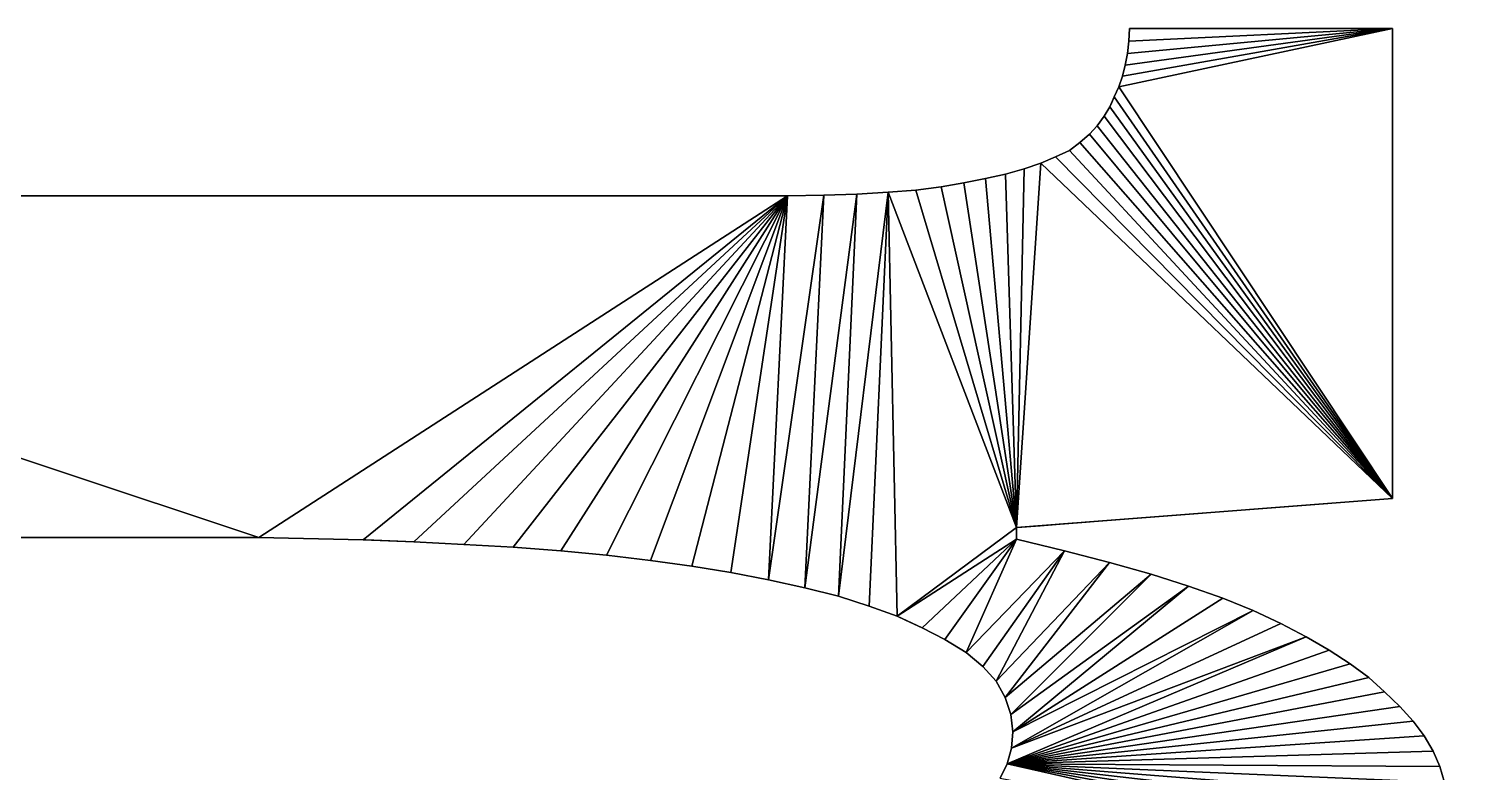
# Model space of a CAD drawing. Header units: inches. Extents: x 62 to 1153, y 3 to 780.
# Drawn here: x 390.467 to 393.182, y 202.31 to 203.72 of the extents above; entities that cross this region are included whole.
import ezdxf

# ---------------------------------------------------------------- set-up
doc = ezdxf.new("R2010")
doc.units = ezdxf.units.IN
doc.header["$MEASUREMENT"] = 0
doc.layers.add('ConstLine', color=6, linetype='Continuous')

msp = doc.modelspace()

# ---------------------------------------------------------------- linework, layer by layer
at = {"layer": 'ConstLine'}
for points in [[(392.5359, 203.6096, 5), (393.0549, 203.7196, 5), (392.5429, 203.6296, 5)], [(393.0549, 203.7196, 5), (392.5359, 203.6096, 5), (393.0549, 202.8286, 5)], [(392.5479, 203.6506, 5), (392.5429, 203.6296, 5), (393.0549, 203.7196, 5)], [(392.5519, 203.6726, 5), (392.5479, 203.6506, 5), (393.0549, 203.7196, 5)], [(392.5519, 203.6726, 5), (393.0549, 203.7196, 5), (392.5549, 203.6956, 5)], [(392.5559, 203.7196, 5), (392.5549, 203.6956, 5), (393.0549, 203.7196, 5)], [(392.5559, 203.7196, 4), (392.5549, 203.6956, 4), (392.5549, 203.6956, 5)], [(392.5559, 203.7196, 4), (392.5549, 203.6956, 5), (392.5559, 203.7196, 5)], [(393.0549, 203.7196, 4), (392.5559, 203.7196, 4), (392.5559, 203.7196, 5)], [(393.0549, 203.7196, 4), (392.5559, 203.7196, 5), (393.0549, 203.7196, 5)], [(393.0549, 202.8286, 4), (393.0549, 203.7196, 4), (393.0549, 202.8286, 5)], [(393.0549, 203.7196, 5), (393.0549, 202.8286, 5), (393.0549, 203.7196, 4)], [(392.5519, 203.6726, 4), (392.5479, 203.6506, 4), (392.5479, 203.6506, 5)], [(392.5519, 203.6726, 4), (392.5479, 203.6506, 5), (392.5519, 203.6726, 5)], [(392.5549, 203.6956, 4), (392.5519, 203.6726, 4), (392.5519, 203.6726, 5)], [(392.5549, 203.6956, 4), (392.5519, 203.6726, 5), (392.5549, 203.6956, 5)], [(392.5479, 203.6506, 4), (392.5429, 203.6296, 4), (392.5429, 203.6296, 5)], [(392.5479, 203.6506, 4), (392.5429, 203.6296, 5), (392.5479, 203.6506, 5)], [(392.5429, 203.6296, 4), (392.5359, 203.6096, 4), (392.5359, 203.6096, 5)], [(392.5429, 203.6296, 4), (392.5359, 203.6096, 5), (392.5429, 203.6296, 5)], [(392.5189, 203.5716, 5), (393.0549, 202.8286, 5), (392.5269, 203.5906, 5)], [(392.521, 203.5766, 4), (392.5189, 203.5716, 5), (392.5269, 203.5906, 5)], [(392.5269, 203.5906, 4), (392.521, 203.5766, 4), (392.5269, 203.5906, 5)], [(392.5269, 203.5906, 5), (393.0549, 202.8286, 5), (392.5359, 203.6096, 5)], [(392.5359, 203.6096, 4), (392.5269, 203.5906, 4), (392.5269, 203.5906, 5)], [(392.5359, 203.6096, 4), (392.5269, 203.5906, 5), (392.5359, 203.6096, 5)], [(392.5079, 203.5536, 5), (393.0549, 202.8286, 5), (392.5189, 203.5716, 5)], [(392.5189, 203.5716, 4), (392.5079, 203.5536, 4), (392.5079, 203.5536, 5)], [(392.5189, 203.5716, 4), (392.5079, 203.5536, 5), (392.5189, 203.5716, 5)], [(392.521, 203.5766, 4), (392.5189, 203.5716, 4), (392.5189, 203.5716, 5)], [(392.4799, 203.5196, 5), (393.0549, 202.8286, 5), (392.4949, 203.5356, 5)], [(392.4949, 203.5356, 4), (392.4799, 203.5196, 4), (392.4799, 203.5196, 5)], [(392.4949, 203.5356, 4), (392.4799, 203.5196, 5), (392.4949, 203.5356, 5)], [(392.4949, 203.5356, 5), (393.0549, 202.8286, 5), (392.5079, 203.5536, 5)], [(392.5079, 203.5536, 4), (392.4949, 203.5356, 4), (392.4949, 203.5356, 5)], [(392.5079, 203.5536, 4), (392.4949, 203.5356, 5), (392.5079, 203.5536, 5)], [(392.4799, 203.5196, 5), (392.4619, 203.5036, 5), (393.0549, 202.8286, 5)], [(392.4799, 203.5196, 4), (392.4619, 203.5036, 4), (392.4619, 203.5036, 5)], [(392.4799, 203.5196, 4), (392.4619, 203.5036, 5), (392.4799, 203.5196, 5)], [(392.4419, 203.4886, 5), (392.4159, 203.4766, 5), (393.0549, 202.8286, 5)], [(392.4419, 203.4886, 4), (392.4159, 203.4766, 4), (392.4159, 203.4766, 5)], [(392.4419, 203.4886, 4), (392.4159, 203.4766, 5), (392.4419, 203.4886, 5)], [(392.4619, 203.5036, 5), (392.4419, 203.4886, 5), (393.0549, 202.8286, 5)], [(392.4619, 203.5036, 4), (392.4419, 203.4886, 4), (392.4419, 203.4886, 5)], [(392.4619, 203.5036, 4), (392.4419, 203.4886, 5), (392.4619, 203.5036, 5)], [(392.3209, 203.4436, 5), (392.3419, 202.7736, 5), (392.3559, 203.4536, 5)], [(392.3559, 203.4536, 4), (392.3209, 203.4436, 4), (392.3209, 203.4436, 5)], [(392.3559, 203.4536, 4), (392.3209, 203.4436, 5), (392.3559, 203.4536, 5)], [(392.3559, 203.4536, 5), (392.3419, 202.7736, 5), (392.3879, 203.4646, 5)], [(393.0549, 202.8286, 5), (392.3879, 203.4646, 5), (392.3419, 202.7736, 5)], [(392.3879, 203.4646, 4), (392.3559, 203.4536, 4), (392.3559, 203.4536, 5)], [(392.3879, 203.4646, 4), (392.3559, 203.4536, 5), (392.3879, 203.4646, 5)], [(392.4159, 203.4766, 5), (392.3879, 203.4646, 5), (393.0549, 202.8286, 5)], [(392.4159, 203.4766, 4), (392.3879, 203.4646, 4), (392.3879, 203.4646, 5)], [(392.4159, 203.4766, 4), (392.3879, 203.4646, 5), (392.4159, 203.4766, 5)], [(392.1989, 203.4196, 5), (392.3419, 202.7736, 5), (392.2419, 203.4276, 5)], [(392.2419, 203.4276, 4), (392.1989, 203.4196, 4), (392.1989, 203.4196, 5)], [(392.2419, 203.4276, 4), (392.1989, 203.4196, 5), (392.2419, 203.4276, 5)], [(392.2419, 203.4276, 5), (392.3419, 202.7736, 5), (392.2829, 203.4356, 5)], [(392.2829, 203.4356, 4), (392.2419, 203.4276, 4), (392.2419, 203.4276, 5)], [(392.2829, 203.4356, 4), (392.2419, 203.4276, 5), (392.2829, 203.4356, 5)], [(392.2829, 203.4356, 5), (392.3419, 202.7736, 5), (392.3209, 203.4436, 5)], [(392.3209, 203.4436, 4), (392.2829, 203.4356, 4), (392.2829, 203.4356, 5)], [(392.3209, 203.4436, 4), (392.2829, 203.4356, 5), (392.3209, 203.4436, 5)], [(388.8519, 202.7546, 5), (390.9039, 202.7546, 5), (388.9559, 203.4026, 5)], [(388.9559, 203.4026, 5), (390.9039, 202.7546, 5), (391.9069, 203.4026, 5)], [(391.9069, 203.4026, 4), (388.9559, 203.4026, 5), (391.9069, 203.4026, 5)], [(391.9069, 203.4026, 4), (388.9559, 203.4026, 4), (388.9559, 203.4026, 5)], [(391.1019, 202.7506, 5), (391.9069, 203.4026, 5), (390.9039, 202.7546, 5)], [(391.1979, 202.7466, 5), (391.9069, 203.4026, 5), (391.1019, 202.7506, 5)], [(391.1979, 202.7466, 5), (391.2929, 202.7416, 5), (391.9069, 203.4026, 5)], [(391.2929, 202.7416, 5), (391.3869, 202.7366, 5), (391.9069, 203.4026, 5)], [(391.3869, 202.7366, 5), (391.4769, 202.7296, 5), (391.9069, 203.4026, 5)], [(391.4769, 202.7296, 5), (391.5639, 202.7216, 5), (391.9069, 203.4026, 5)], [(391.5639, 202.7216, 5), (391.6469, 202.7116, 5), (391.9069, 203.4026, 5)], [(391.6469, 202.7116, 5), (391.7259, 202.7006, 5), (391.9069, 203.4026, 5)], [(391.7259, 202.7006, 5), (391.7999, 202.6886, 5), (391.9069, 203.4026, 5)], [(391.7999, 202.6886, 5), (391.8709, 202.6746, 5), (391.9069, 203.4026, 5)], [(391.9399, 202.6596, 5), (391.9759, 203.4036, 5), (391.8709, 202.6746, 5)], [(391.9069, 203.4026, 5), (391.8709, 202.6746, 5), (391.9759, 203.4036, 5)], [(391.9759, 203.4036, 4), (391.9069, 203.4026, 4), (391.9069, 203.4026, 5)], [(391.9759, 203.4036, 4), (391.9069, 203.4026, 5), (391.9759, 203.4036, 5)], [(391.9759, 203.4036, 5), (391.9399, 202.6596, 5), (392.0389, 203.4056, 5)], [(392.0039, 202.6436, 5), (392.0389, 203.4056, 5), (391.9399, 202.6596, 5)], [(392.0389, 203.4056, 4), (391.9759, 203.4036, 4), (391.9759, 203.4036, 5)], [(392.0389, 203.4056, 4), (391.9759, 203.4036, 5), (392.0389, 203.4056, 5)], [(392.0389, 203.4056, 5), (392.0039, 202.6436, 5), (392.0979, 203.4096, 5)], [(392.0619, 202.6246, 5), (392.0979, 203.4096, 5), (392.0039, 202.6436, 5)], [(392.0979, 203.4096, 4), (392.0389, 203.4056, 4), (392.0389, 203.4056, 5)], [(392.0979, 203.4096, 4), (392.0389, 203.4056, 5), (392.0979, 203.4096, 5)], [(392.1149, 202.6056, 5), (392.0979, 203.4096, 5), (392.0619, 202.6246, 5)], [(392.0979, 203.4096, 5), (392.3419, 202.7736, 5), (392.1509, 203.4136, 5)], [(392.1509, 203.4136, 4), (392.0979, 203.4096, 5), (392.1509, 203.4136, 5)], [(392.1509, 203.4136, 4), (392.0979, 203.4096, 4), (392.0979, 203.4096, 5)], [(392.3419, 202.7736, 5), (392.0979, 203.4096, 5), (392.1149, 202.6056, 5)], [(392.1509, 203.4136, 5), (392.3419, 202.7736, 5), (392.1989, 203.4196, 5)], [(392.1989, 203.4196, 4), (392.1509, 203.4136, 4), (392.1509, 203.4136, 5)], [(392.1989, 203.4196, 4), (392.1509, 203.4136, 5), (392.1989, 203.4196, 5)], [(393.0549, 202.8286, 5), (392.3419, 202.7736, 5), (392.5045, 202.7862, 4)], [(393.0549, 202.8286, 4), (393.0549, 202.8286, 5), (392.5045, 202.7862, 4)], [(392.3419, 202.7516, 5), (392.3419, 202.7736, 5), (392.1149, 202.6056, 5)], [(392.4739, 202.7838, 4), (392.5045, 202.7862, 4), (392.3419, 202.7736, 5)], [(392.4474, 202.7818, 4), (392.4739, 202.7838, 4), (392.3419, 202.7736, 5)], [(392.3863, 202.7771, 4), (392.4474, 202.7818, 4), (392.3419, 202.7736, 5)], [(392.352, 202.7744, 4), (392.3863, 202.7771, 4), (392.3419, 202.7736, 5)], [(392.3419, 202.7736, 4), (392.352, 202.7744, 4), (392.3419, 202.7736, 5)], [(392.3419, 202.7736, 4), (392.3419, 202.7736, 5), (392.3419, 202.7516, 5)], [(392.3419, 202.7516, 5), (392.3419, 202.7516, 4), (392.3419, 202.7736, 4)], [(388.8519, 202.7546, 4), (390.9039, 202.7546, 4), (390.9039, 202.7546, 5)], [(390.9039, 202.7546, 5), (388.8519, 202.7546, 5), (388.8519, 202.7546, 4)], [(391.1019, 202.7506, 4), (391.1019, 202.7506, 5), (390.9039, 202.7546, 5)], [(391.1019, 202.7506, 4), (390.9039, 202.7546, 5), (390.9039, 202.7546, 4)], [(391.1019, 202.7506, 4), (391.1069, 202.7504, 4), (391.1019, 202.7506, 5)], [(391.1979, 202.7466, 5), (391.1019, 202.7506, 5), (391.1069, 202.7504, 4)], [(391.1979, 202.7466, 4), (391.1979, 202.7466, 5), (391.1069, 202.7504, 4)], [(391.2929, 202.7416, 4), (391.2929, 202.7416, 5), (391.1979, 202.7466, 5)], [(391.2929, 202.7416, 4), (391.1979, 202.7466, 5), (391.1979, 202.7466, 4)], [(392.3419, 202.7516, 5), (392.1149, 202.6056, 5), (392.1629, 202.5836, 5)], [(392.1629, 202.5836, 5), (392.2059, 202.5616, 5), (392.3419, 202.7516, 5)], [(392.2059, 202.5616, 5), (392.2459, 202.5366, 5), (392.3419, 202.7516, 5)], [(392.4329, 202.7296, 5), (392.3419, 202.7516, 5), (392.2459, 202.5366, 5)], [(392.4329, 202.7296, 4), (392.3419, 202.7516, 4), (392.3419, 202.7516, 5)], [(392.4329, 202.7296, 4), (392.3419, 202.7516, 5), (392.4329, 202.7296, 5)], [(391.3869, 202.7366, 4), (391.3869, 202.7366, 5), (391.2929, 202.7416, 5)], [(391.3869, 202.7366, 4), (391.2929, 202.7416, 5), (391.2929, 202.7416, 4)], [(391.4769, 202.7296, 4), (391.4769, 202.7296, 5), (391.3869, 202.7366, 5)], [(391.4769, 202.7296, 4), (391.3869, 202.7366, 5), (391.3869, 202.7366, 4)], [(391.5639, 202.7216, 4), (391.5639, 202.7216, 5), (391.4769, 202.7296, 5)], [(391.5639, 202.7216, 4), (391.4769, 202.7296, 5), (391.4769, 202.7296, 4)], [(391.6469, 202.7116, 4), (391.6469, 202.7116, 5), (391.5639, 202.7216, 5)], [(391.6469, 202.7116, 4), (391.5639, 202.7216, 5), (391.5639, 202.7216, 4)], [(392.2459, 202.5366, 5), (392.2779, 202.5106, 5), (392.4329, 202.7296, 5)], [(392.2779, 202.5106, 5), (392.3029, 202.4826, 5), (392.4329, 202.7296, 5)], [(392.5179, 202.7076, 5), (392.4329, 202.7296, 5), (392.3029, 202.4826, 5)], [(392.5179, 202.7076, 4), (392.4329, 202.7296, 4), (392.4329, 202.7296, 5)], [(392.5179, 202.7076, 4), (392.4329, 202.7296, 5), (392.5179, 202.7076, 5)], [(391.7259, 202.7006, 4), (391.7259, 202.7006, 5), (391.6469, 202.7116, 5)], [(391.7259, 202.7006, 4), (391.6469, 202.7116, 5), (391.6469, 202.7116, 4)], [(391.7999, 202.6886, 4), (391.7999, 202.6886, 5), (391.7259, 202.7006, 5)], [(391.7999, 202.6886, 4), (391.7259, 202.7006, 5), (391.7259, 202.7006, 4)], [(392.3029, 202.4826, 5), (392.3199, 202.4516, 5), (392.5179, 202.7076, 5)], [(392.5969, 202.6856, 5), (392.5179, 202.7076, 5), (392.3199, 202.4516, 5)], [(392.5969, 202.6856, 4), (392.5179, 202.7076, 4), (392.5179, 202.7076, 5)], [(392.5969, 202.6856, 4), (392.5179, 202.7076, 5), (392.5969, 202.6856, 5)], [(391.8709, 202.6746, 4), (391.8709, 202.6746, 5), (391.7999, 202.6886, 5)], [(391.8709, 202.6746, 4), (391.7999, 202.6886, 5), (391.7999, 202.6886, 4)], [(391.9399, 202.6596, 4), (391.9399, 202.6596, 5), (391.8709, 202.6746, 5)], [(391.9399, 202.6596, 4), (391.8709, 202.6746, 5), (391.8709, 202.6746, 4)], [(392.3199, 202.4516, 5), (392.3309, 202.4196, 5), (392.5969, 202.6856, 5)], [(392.6679, 202.6626, 5), (392.5969, 202.6856, 5), (392.3309, 202.4196, 5)], [(392.6679, 202.6626, 4), (392.5969, 202.6856, 4), (392.5969, 202.6856, 5)], [(392.6679, 202.6626, 4), (392.5969, 202.6856, 5), (392.6679, 202.6626, 5)], [(392.0039, 202.6436, 4), (392.0039, 202.6436, 5), (391.9399, 202.6596, 5)], [(392.0039, 202.6436, 4), (391.9399, 202.6596, 5), (391.9399, 202.6596, 4)], [(392.0619, 202.6246, 4), (392.0619, 202.6246, 5), (392.0039, 202.6436, 5)], [(392.0619, 202.6246, 4), (392.0039, 202.6436, 5), (392.0039, 202.6436, 4)], [(392.3309, 202.4196, 5), (392.3349, 202.3866, 5), (392.6679, 202.6626, 5)], [(392.7329, 202.6396, 5), (392.6679, 202.6626, 5), (392.3349, 202.3866, 5)], [(392.7909, 202.6166, 5), (392.7329, 202.6396, 5), (392.3349, 202.3866, 5)], [(392.7329, 202.6396, 4), (392.6679, 202.6626, 4), (392.6679, 202.6626, 5)], [(392.7329, 202.6396, 4), (392.6679, 202.6626, 5), (392.7329, 202.6396, 5)], [(392.7909, 202.6166, 4), (392.7329, 202.6396, 4), (392.7329, 202.6396, 5)], [(392.7909, 202.6166, 4), (392.7329, 202.6396, 5), (392.7909, 202.6166, 5)], [(392.1149, 202.6056, 4), (392.1149, 202.6056, 5), (392.0619, 202.6246, 5)], [(392.1149, 202.6056, 4), (392.0619, 202.6246, 5), (392.0619, 202.6246, 4)], [(392.8429, 202.5916, 5), (392.7909, 202.6166, 5), (392.3319, 202.3556, 5)], [(392.3349, 202.3866, 5), (392.3319, 202.3556, 5), (392.7909, 202.6166, 5)], [(392.8429, 202.5916, 4), (392.7909, 202.6166, 4), (392.7909, 202.6166, 5)], [(392.8429, 202.5916, 4), (392.7909, 202.6166, 5), (392.8429, 202.5916, 5)], [(392.1149, 202.6056, 4), (392.1309, 202.5983, 4), (392.1149, 202.6056, 5)], [(392.1629, 202.5836, 5), (392.1149, 202.6056, 5), (392.1309, 202.5983, 4)], [(392.1629, 202.5836, 4), (392.1629, 202.5836, 5), (392.1309, 202.5983, 4)], [(392.2059, 202.5616, 4), (392.2059, 202.5616, 5), (392.1629, 202.5836, 5)], [(392.2059, 202.5616, 4), (392.1629, 202.5836, 5), (392.1629, 202.5836, 4)], [(392.8909, 202.5666, 5), (392.8429, 202.5916, 5), (392.3319, 202.3556, 5)], [(392.8909, 202.5666, 4), (392.8429, 202.5916, 4), (392.8429, 202.5916, 5)], [(392.8909, 202.5666, 4), (392.8429, 202.5916, 5), (392.8909, 202.5666, 5)], [(392.2059, 202.5616, 5), (392.2059, 202.5616, 4), (392.2203, 202.5526, 4)], [(392.2059, 202.5616, 5), (392.2203, 202.5526, 4), (392.2459, 202.5366, 5)], [(392.9349, 202.5416, 5), (392.8909, 202.5666, 5), (392.3239, 202.3256, 5)], [(392.3319, 202.3556, 5), (392.3239, 202.3256, 5), (392.8909, 202.5666, 5)], [(392.9155, 202.5526, 4), (392.8909, 202.5666, 4), (392.8909, 202.5666, 5)], [(392.9155, 202.5526, 4), (392.8909, 202.5666, 5), (392.9349, 202.5416, 5)], [(392.2459, 202.5366, 4), (392.2459, 202.5366, 5), (392.2203, 202.5526, 4)], [(392.2779, 202.5106, 4), (392.2779, 202.5106, 5), (392.2459, 202.5366, 5)], [(392.2779, 202.5106, 4), (392.2459, 202.5366, 5), (392.2459, 202.5366, 4)], [(392.9749, 202.5156, 5), (392.9349, 202.5416, 5), (392.3239, 202.3256, 5)], [(392.9349, 202.5416, 4), (392.9155, 202.5526, 4), (392.9349, 202.5416, 5)], [(392.9749, 202.5156, 4), (392.9349, 202.5416, 4), (392.9349, 202.5416, 5)], [(392.9749, 202.5156, 4), (392.9349, 202.5416, 5), (392.9749, 202.5156, 5)], [(392.2779, 202.5106, 4), (392.3029, 202.4826, 4), (392.3029, 202.4826, 5)], [(392.2779, 202.5106, 4), (392.3029, 202.4826, 5), (392.2779, 202.5106, 5)], [(393.0099, 202.4896, 5), (392.9749, 202.5156, 5), (392.3239, 202.3256, 5)], [(393.0099, 202.4896, 4), (392.9749, 202.5156, 4), (392.9749, 202.5156, 5)], [(393.0099, 202.4896, 4), (392.9749, 202.5156, 5), (393.0099, 202.4896, 5)], [(392.3029, 202.4826, 4), (392.3199, 202.4516, 4), (392.3199, 202.4516, 5)], [(392.3029, 202.4826, 4), (392.3199, 202.4516, 5), (392.3029, 202.4826, 5)], [(393.0399, 202.4626, 5), (393.0099, 202.4896, 5), (392.3239, 202.3256, 5)], [(393.0399, 202.4626, 4), (393.0099, 202.4896, 4), (393.0099, 202.4896, 5)], [(393.0399, 202.4626, 4), (393.0099, 202.4896, 5), (393.0399, 202.4626, 5)], [(392.3199, 202.4516, 4), (392.3309, 202.4196, 4), (392.3309, 202.4196, 5)], [(392.3199, 202.4516, 4), (392.3309, 202.4196, 5), (392.3199, 202.4516, 5)], [(393.0689, 202.4346, 5), (393.0399, 202.4626, 5), (392.3239, 202.3256, 5)], [(393.0689, 202.4346, 4), (393.0399, 202.4626, 4), (393.0399, 202.4626, 5)], [(393.0689, 202.4346, 4), (393.0399, 202.4626, 5), (393.0689, 202.4346, 5)], [(393.0939, 202.4066, 5), (393.0689, 202.4346, 5), (392.3239, 202.3256, 5)], [(393.0689, 202.4346, 4), (393.0689, 202.4346, 5), (393.0939, 202.4066, 5)], [(393.0689, 202.4346, 4), (393.0939, 202.4066, 5), (393.0939, 202.4066, 4)], [(393.1149, 202.3786, 5), (393.0939, 202.4066, 5), (392.3239, 202.3256, 5)], [(392.3309, 202.4196, 4), (392.3349, 202.3866, 4), (392.3349, 202.3866, 5)], [(392.3309, 202.4196, 4), (392.3349, 202.3866, 5), (392.3309, 202.4196, 5)], [(393.0939, 202.4066, 4), (393.0939, 202.4066, 5), (393.1149, 202.3786, 5)], [(393.0939, 202.4066, 4), (393.1149, 202.3786, 5), (393.1149, 202.3786, 4)], [(393.1319, 202.3496, 5), (393.1149, 202.3786, 5), (392.3239, 202.3256, 5)], [(392.3349, 202.3866, 4), (392.3319, 202.3556, 4), (392.3319, 202.3556, 5)], [(392.3349, 202.3866, 4), (392.3319, 202.3556, 5), (392.3349, 202.3866, 5)], [(393.1149, 202.3786, 4), (393.1149, 202.3786, 5), (393.1319, 202.3496, 5)], [(393.1149, 202.3786, 4), (393.1319, 202.3496, 5), (393.1319, 202.3496, 4)], [(392.3319, 202.3556, 4), (392.3239, 202.3256, 4), (392.3239, 202.3256, 5)], [(392.3319, 202.3556, 4), (392.3239, 202.3256, 5), (392.3319, 202.3556, 5)], [(393.1449, 202.3206, 5), (393.1319, 202.3496, 5), (392.3239, 202.3256, 5)], [(393.1319, 202.3496, 4), (393.1319, 202.3496, 5), (393.1449, 202.3206, 5)], [(393.1319, 202.3496, 4), (393.1449, 202.3206, 5), (393.1449, 202.3206, 4)], [(392.3109, 202.2986, 5), (393.1819, 202.1326, 5), (392.3239, 202.3256, 5)], [(392.3239, 202.3256, 4), (392.3109, 202.2986, 4), (392.3109, 202.2986, 5)], [(392.3239, 202.3256, 4), (392.3109, 202.2986, 5), (392.3239, 202.3256, 5)], [(393.1699, 202.2286, 5), (392.3239, 202.3256, 5), (393.1759, 202.1976, 5)], [(393.1759, 202.1976, 5), (392.3239, 202.3256, 5), (393.1799, 202.1656, 5)], [(393.1799, 202.1656, 5), (392.3239, 202.3256, 5), (393.1819, 202.1326, 5)], [(393.1629, 202.2596, 5), (393.1539, 202.2906, 5), (392.3239, 202.3256, 5)], [(393.1539, 202.2906, 5), (393.1449, 202.3206, 5), (392.3239, 202.3256, 5)], [(393.1629, 202.2596, 5), (392.3239, 202.3256, 5), (393.1699, 202.2286, 5)], [(393.1449, 202.3206, 4), (393.1449, 202.3206, 5), (393.1539, 202.2906, 5)], [(393.1449, 202.3206, 4), (393.1539, 202.2906, 5), (393.1539, 202.2906, 4)]]:
    msp.add_3dface(points, dxfattribs=at)

doc.saveas('drawing.dxf')
